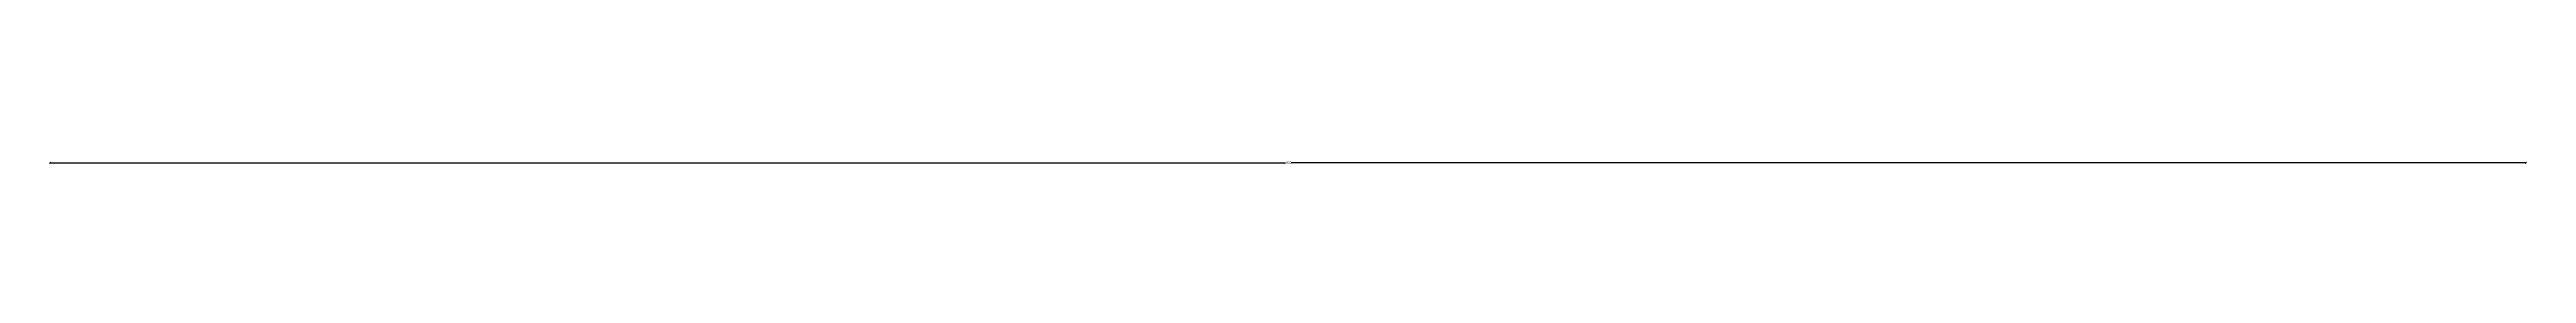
# Model space of a CAD drawing. Header units: millimetres. Extents: x 5124 to 6568637, y 2311 to 91879094.
# Drawn here: x 3552781 to 3720712, y 13421 to 13795 of the extents above; entities that cross this region are included whole.
import ezdxf

# ---------------------------------------------------------------- set-up
doc = ezdxf.new("R2010")
doc.units = ezdxf.units.MM
doc.header["$MEASUREMENT"] = 0
doc.layers.add('DIMENSION', color=7, linetype='Continuous')
doc.styles.get("Standard").update_dxf_attribs({"font": 'arial.ttf', "height": 150})
doc.dimstyles.get("Standard").update_dxf_attribs({"dimtxt": 200, "dimasz": 110, "dimexe": 0.18, "dimexo": 0.0625, "dimgap": 0.09, "dimtad": 0, "dimtih": 1, "dimtoh": 1, "dimdec": 0, "dimzin": 0, "dimdsep": 46, "dimtxsty": 'Standard', "dimblk": 'OBLIQUE', "dimcen": 0.09, "dimse1": 1, "dimse2": 1, "dimadec": 0, "dimazin": 0, "dimtfac": 1, "dimtdec": 0, "dimtofl": 0, "dimtmove": 0, "dimatfit": 3, "dimfxl": 1, "dimtolj": 1, "dimtzin": 0, "dimarcsym": 0})

# ---------------------------------------------------------------- blocks, each defined once
blk = doc.blocks.new('_Oblique')
at = {"color": 0, "linetype": 'ByBlock', "lineweight": -2}
blk.add_line((-0.5, -0.5), (0.5, 0.5), dxfattribs=at)
blk = doc.blocks.new('*D97')
at = {"layer": 'Defpoints', "color": 0, "transparency": 16777216}
for p in [(3552828, 13795), (3552828, 13519), (3720665, 13795)]:
    blk.add_point(p, dxfattribs=at)
at = {"layer": 'DIMENSION', "color": 0, "lineweight": -2, "transparency": 16777216}
for p, q in [((3552828, 13519), (3636530, 13519)), ((3720665, 13519), (3636963, 13519))]:
    blk.add_line(p, q, dxfattribs=at)
at = {"layer": 'DIMENSION', "color": 0, "lineweight": -2, "transparency": 16777216, "xscale": 95, "yscale": 95, "zscale": 95, "rotation": 180}
blk.add_blockref('_Oblique', (3552828, 13519), dxfattribs=at)
at = {"layer": 'DIMENSION', "color": 0, "lineweight": -2, "transparency": 16777216, "xscale": 95, "yscale": 95, "zscale": 95}
blk.add_blockref('_Oblique', (3720665, 13519), dxfattribs=at)
at = {"layer": 'DIMENSION', "color": 0, "transparency": 16777216, "insert": (3636747, 13519), "char_height": 150, "attachment_point": 5}
blk.add_mtext('\\A1;1950', dxfattribs=at)

msp = doc.modelspace()

# ---------------------------------------------------------------- dimensions: what is measured, and where the dimension line sits
at = {"layer": 'DIMENSION'}
dim = msp.add_linear_dim(base=(3552828.3, 13519), p1=(3720665, 13795.4), p2=(3552828.3, 13795.4), text='1950', dimstyle='Standard', override={"dimasz": 95, "dimfxl": 2000, "dimarcsym": 1}, dxfattribs=at)
dim.commit()
dim.dimension.update_dxf_attribs({"geometry": '*D97', "text_midpoint": (3636746.6, 13519)})

doc.saveas('drawing.dxf')
